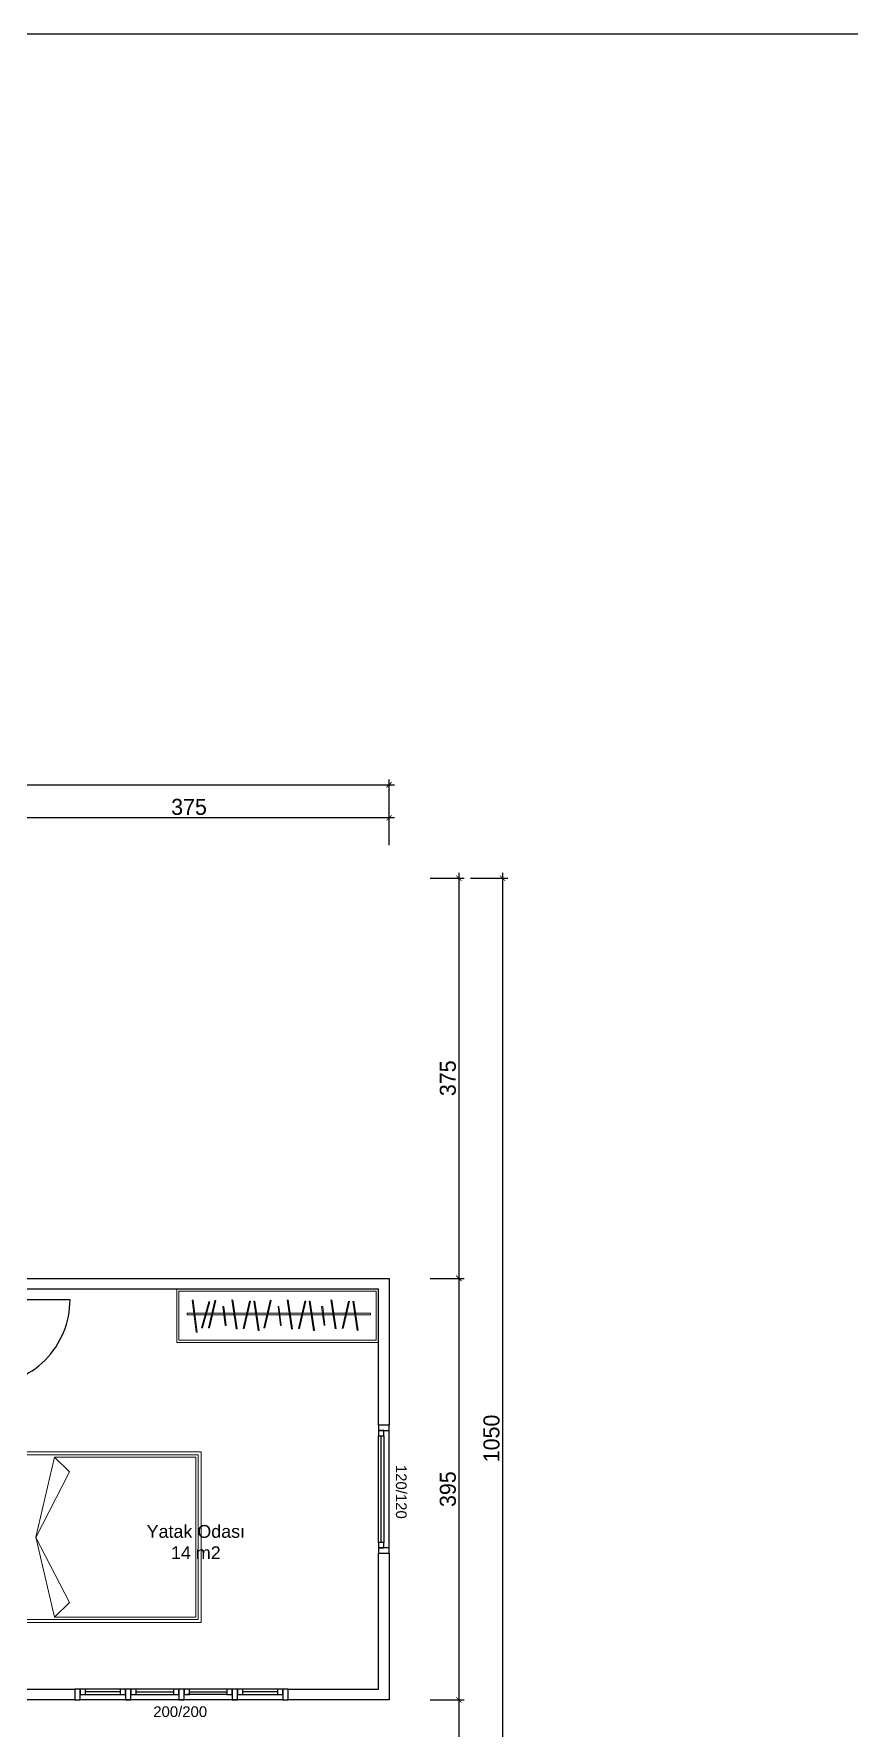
# Model space of a CAD drawing. Header units: inches. Extents: x 321 to 21697, y 7 to 6462.
# Drawn here: x 12754 to 13519, y 940 to 2529 of the extents above; entities that cross this region are included whole.
import ezdxf

# ---------------------------------------------------------------- set-up
doc = ezdxf.new("R2010")
doc.units = ezdxf.units.IN
doc.header["$MEASUREMENT"] = 0
doc.layers.add('Kapı', color=154, linetype='Continuous', true_color=0x0c4697)
doc.layers.add('Pencere', color=141, linetype='Continuous')
doc.layers.add('tefris', color=8, linetype='Continuous', lineweight=5)
doc.styles.add('DIŞ ÖLÇÜ', font='FRAMDCN.TTF', dxfattribs={"height": 15})
doc.styles.get("Standard").update_dxf_attribs({"font": 'arial.ttf'})
doc.dimstyles.new('YAZI STİLİ', dxfattribs={"dimscale": 0.5, "dimtxt": 15, "dimasz": 10, "dimexe": 10, "dimexo": 10, "dimgap": 5, "dimtad": 1, "dimdec": 0, "dimtxsty": 'DIŞ ÖLÇÜ', "dimblk": 'ARCHTICK', "dimcen": 2.5, "dimdle": 10, "dimadec": 0, "dimazin": 0, "dimtfac": 1, "dimtdec": 0, "dimtix": 1, "dimtmove": 0, "dimatfit": 3, "dimldrblk": 'ARCHTICK', "dimfxl": 60, "dimfxlon": 1, "dimlwd": -1, "dimlwe": -1, "dimarcsym": 0})

# ---------------------------------------------------------------- blocks, each defined once
blk = doc.blocks.new('_ArchTick')
at = {"color": 0, "linetype": 'ByBlock', "const_width": 0.15}
blk.add_lwpolyline([(-0.5, -0.5), (0.5, 0.5)], dxfattribs=at)
blk = doc.blocks.new('*D372')
at = {"color": 0, "transparency": 16777216}
for p, q in [((13125.1, 1738.4), (13156.9, 1738.4)), ((13151.9, 1743.4), (13151.9, 1358.4)), ((13125.1, 1363.4), (13156.9, 1363.4))]:
    blk.add_line(p, q, dxfattribs=at)
at = {"layer": 'Defpoints', "color": 0, "transparency": 16777216}
for p in [(13120.1, 1738.4), (13120.1, 1363.4), (13151.9, 1363.4)]:
    blk.add_point(p, dxfattribs=at)
at = {"color": 0, "transparency": 16777216, "xscale": 5, "yscale": 5, "zscale": 5}
for p, rotation in [((13151.9, 1738.4), 90), ((13151.9, 1363.4), 270)]:
    blk.add_blockref('_ArchTick', p, dxfattribs=dict(at, rotation=rotation))
at = {"color": 0, "transparency": 16777216, "insert": (13141.6, 1550.9), "char_height": 15, "attachment_point": 5, "rotation": 90, "style": 'DIŞ ÖLÇÜ'}
blk.add_mtext('375', dxfattribs=at)
blk = doc.blocks.new('*D373')
at = {"color": 0, "transparency": 16777216}
for p, q in [((13151.9, 1368.4), (13151.9, 963.4)), ((13125.1, 1363.4), (13156.9, 1363.4)), ((13125.1, 968.4), (13156.9, 968.4))]:
    blk.add_line(p, q, dxfattribs=at)
at = {"layer": 'Defpoints', "color": 0, "transparency": 16777216}
for p in [(13120.1, 1363.4), (13120.1, 968.4), (13151.9, 968.4)]:
    blk.add_point(p, dxfattribs=at)
at = {"color": 0, "transparency": 16777216, "xscale": 5, "yscale": 5, "zscale": 5}
for p, rotation in [((13151.9, 1363.4), 90), ((13151.9, 968.4), 270)]:
    blk.add_blockref('_ArchTick', p, dxfattribs=dict(at, rotation=rotation))
at = {"color": 0, "transparency": 16777216, "insert": (13141.6, 1165.9), "char_height": 15, "attachment_point": 5, "rotation": 90, "style": 'DIŞ ÖLÇÜ'}
blk.add_mtext('395', dxfattribs=at)
blk = doc.blocks.new('*D374')
at = {"color": 0, "transparency": 16777216}
for p, q in [((13162.8, 1738.4), (13197.8, 1738.4)), ((13192.8, 1743.4), (13192.8, 683.4)), ((13162.8, 688.4), (13197.8, 688.4))]:
    blk.add_line(p, q, dxfattribs=at)
at = {"layer": 'Defpoints', "color": 0, "transparency": 16777216}
for p in [(13151.9, 1738.4), (13151.9, 688.4), (13192.8, 688.4)]:
    blk.add_point(p, dxfattribs=at)
at = {"color": 0, "transparency": 16777216, "xscale": 5, "yscale": 5, "zscale": 5}
for p, rotation in [((13192.8, 1738.4), 90), ((13192.8, 688.4), 270)]:
    blk.add_blockref('_ArchTick', p, dxfattribs=dict(at, rotation=rotation))
at = {"color": 0, "transparency": 16777216, "insert": (13182.5, 1213.4), "char_height": 15, "attachment_point": 5, "rotation": 90, "style": 'DIŞ ÖLÇÜ'}
blk.add_mtext('1050', dxfattribs=at)
blk = doc.blocks.new('*D375')
at = {"color": 0, "transparency": 16777216}
for p, q in [((13151.9, 973.4), (13151.9, 838.4)), ((13125.1, 968.4), (13156.9, 968.4)), ((13125.1, 843.4), (13156.9, 843.4))]:
    blk.add_line(p, q, dxfattribs=at)
at = {"layer": 'Defpoints', "color": 0, "transparency": 16777216}
for p in [(13120.1, 968.4), (13120.1, 843.4), (13151.9, 843.4)]:
    blk.add_point(p, dxfattribs=at)
at = {"color": 0, "transparency": 16777216, "xscale": 5, "yscale": 5, "zscale": 5}
for p, rotation in [((13151.9, 968.4), 90), ((13151.9, 843.4), 270)]:
    blk.add_blockref('_ArchTick', p, dxfattribs=dict(at, rotation=rotation))
at = {"color": 0, "transparency": 16777216, "insert": (13141.6, 905.9), "char_height": 15, "attachment_point": 5, "rotation": 90, "style": 'DIŞ ÖLÇÜ'}
blk.add_mtext('125', dxfattribs=at)
blk = doc.blocks.new('*D376')
at = {"color": 0, "transparency": 16777216}
for p, q in [((12711.5, 1769.4), (12711.5, 1799.9)), ((13086.5, 1769.4), (13086.5, 1799.9)), ((13091.5, 1794.9), (12706.5, 1794.9))]:
    blk.add_line(p, q, dxfattribs=at)
at = {"layer": 'Defpoints', "color": 0, "transparency": 16777216}
for p in [(12711.5, 1794.9), (12711.5, 1764.4), (13086.5, 1764.4)]:
    blk.add_point(p, dxfattribs=at)
at = {"color": 0, "transparency": 16777216, "xscale": 5, "yscale": 5, "zscale": 5, "rotation": 180}
blk.add_blockref('_ArchTick', (12711.5, 1794.9), dxfattribs=at)
at = {"color": 0, "transparency": 16777216, "xscale": 5, "yscale": 5, "zscale": 5}
blk.add_blockref('_ArchTick', (13086.5, 1794.9), dxfattribs=at)
at = {"color": 0, "transparency": 16777216, "insert": (12899, 1805.1), "char_height": 15, "attachment_point": 5, "style": 'DIŞ ÖLÇÜ'}
blk.add_mtext('375', dxfattribs=at)
blk = doc.blocks.new('*D389')
at = {"color": 0, "transparency": 16777216}
for p, q in [((11690.5, 1799.9), (11690.5, 1830.9)), ((13086.5, 1799.9), (13086.5, 1830.9)), ((11685.5, 1825.9), (13091.5, 1825.9))]:
    blk.add_line(p, q, dxfattribs=at)
at = {"layer": 'Defpoints', "color": 0, "transparency": 16777216}
for p in [(13086.5, 1825.9), (11690.5, 1794.9), (13086.5, 1794.9)]:
    blk.add_point(p, dxfattribs=at)
at = {"color": 0, "transparency": 16777216, "xscale": 5, "yscale": 5, "zscale": 5, "rotation": 180}
blk.add_blockref('_ArchTick', (11690.5, 1825.9), dxfattribs=at)
at = {"color": 0, "transparency": 16777216, "xscale": 5, "yscale": 5, "zscale": 5}
blk.add_blockref('_ArchTick', (13086.5, 1825.9), dxfattribs=at)
at = {"color": 0, "transparency": 16777216, "insert": (12388.5, 1836.2), "char_height": 15, "attachment_point": 5, "style": 'DIŞ ÖLÇÜ'}
blk.add_mtext('1396', dxfattribs=at)
blk = doc.blocks.new('YJUJU')
at = {"layer": 'tefris', "lineweight": 0}
for p, q in [((47502, 13246.9), (47529.2, 13250.9)), ((47502, 13246), (47529.3, 13250)), ((47502, 13242.9), (47527.6, 13237)), ((47502, 13242), (47527.6, 13236)), ((47500.6, 13226.4), (47527.9, 13230.4)), ((47500.6, 13225.4), (47527.9, 13229.4)), ((47502, 13206), (47529.2, 13210)), ((47502, 13205.1), (47529.3, 13209.1)), ((47506.9, 13217.8), (47524.7, 13219.9)), ((47506.9, 13216.8), (47524.7, 13219)), ((47502, 13202), (47527.6, 13196)), ((47502, 13201.1), (47527.6, 13195.1)), ((47500.6, 13185.4), (47527.9, 13189.4)), ((47500.6, 13184.5), (47527.9, 13188.5)), ((47506.9, 13176.8), (47524.7, 13179)), ((47506.9, 13175.9), (47524.7, 13178.1)), ((47501.2, 13169.5), (47526.9, 13163.5)), ((47501.2, 13168.5), (47526.9, 13162.6)), ((47502, 13154.2), (47529.3, 13158.2)), ((47502, 13153.3), (47529.3, 13157.3)), ((47502, 13150.2), (47527.6, 13144.2)), ((47502, 13149.3), (47527.6, 13143.3)), ((47500.6, 13133.6), (47527.9, 13137.6)), ((47500.6, 13132.7), (47527.9, 13136.7)), ((47501.2, 13117.7), (47526.9, 13111.7)), ((47501.2, 13116.8), (47526.9, 13110.8)), ((47502.6, 13112), (47526.7, 13105.1)), ((47506.9, 13125), (47524.7, 13127.2)), ((47506.9, 13124.1), (47524.7, 13126.3)), ((47500.8, 13096.3), (47531, 13100)), ((47500.8, 13095.4), (47531, 13099.1)), ((47502.6, 13111.1), (47526.7, 13104.2))]:
    blk.add_line(p, q, dxfattribs=at)
at = {"layer": 'tefris', "lineweight": 0, "ltscale": 50}
for p, q in [((47506.9, 13216.8), (47506.9, 13217.8)), ((47529.3, 13209.1), (47529.2, 13210)), ((47502, 13205.1), (47502, 13206)), ((47502, 13201.1), (47502, 13202)), ((47527.6, 13195.1), (47527.6, 13196)), ((47506.9, 13175.9), (47506.9, 13176.8)), ((47524.7, 13178.1), (47524.6, 13179)), ((47527.9, 13188.5), (47527.8, 13189.4)), ((47501.2, 13168.5), (47501.2, 13169.5)), ((47526.9, 13162.6), (47526.9, 13163.5)), ((47502, 13153.3), (47502, 13154.2)), ((47502, 13149.3), (47502, 13150.2)), ((47527.6, 13143.3), (47527.6, 13144.2)), ((47529.3, 13157.3), (47529.3, 13158.2)), ((47527.9, 13136.7), (47527.9, 13137.6)), ((47501.2, 13116.8), (47501.2, 13117.7)), ((47502.6, 13111.1), (47502.6, 13112)), ((47506.9, 13124.1), (47506.8, 13125)), ((47524.7, 13126.3), (47524.7, 13127.2)), ((47500.8, 13095.4), (47500.8, 13096.3)), ((47526.7, 13104.2), (47526.7, 13105.1)), ((47526.9, 13110.8), (47526.9, 13111.7)), ((47531, 13099.1), (47530.9, 13100))]:
    blk.add_line(p, q, dxfattribs=at)
at = {"layer": 'tefris'}
for p, q in [((47513.2, 13217.6), (47513.2, 13207.6)), ((47514.7, 13207.8), (47514.7, 13217.8))]:
    blk.add_line(p, q, dxfattribs=at)
for points in [[(47490.5, 13270), (47490.5, 13081), (47540.5, 13081), (47540.5, 13270)], [(47492.5, 13268), (47492.5, 13083), (47538.5, 13083), (47538.5, 13268)]]:
    blk.add_lwpolyline(points, close=True, dxfattribs=at)
at = {"layer": 'tefris', "lineweight": 0}
for points in [[(47514.7, 13243.6), (47514.7, 13262.5), (47513.2, 13262.5), (47513.2, 13243.3)], [(47513.2, 13247.6), (47513.2, 13240.3)], [(47513.2, 13239.4), (47513.2, 13228.2)], [(47514.7, 13240), (47514.7, 13247.9)], [(47513.2, 13227.3), (47513.2, 13218.5)], [(47514.7, 13228.4), (47514.7, 13239.1)], [(47514.7, 13218.7), (47514.7, 13227.5)], [(47513.2, 13206.7), (47513.2, 13199.4)], [(47513.2, 13198.5), (47513.2, 13187.3)], [(47514.7, 13199), (47514.7, 13206.9)], [(47514.7, 13187.5), (47514.7, 13198.1)], [(47513.2, 13186.3), (47513.2, 13177.6)], [(47513.2, 13176.7), (47513.2, 13166.7)], [(47514.7, 13177.8), (47514.7, 13186.6)], [(47514.7, 13166.3), (47514.7, 13176.8)], [(47513.2, 13165.8), (47513.2, 13155.8)], [(47514.7, 13156.1), (47514.7, 13165.4)], [(47513.2, 13154.9), (47513.2, 13147.6)], [(47513.2, 13146.7), (47513.2, 13135.5)], [(47514.7, 13147.3), (47514.7, 13155.1)], [(47514.7, 13135.7), (47514.7, 13146.3)], [(47513.2, 13134.6), (47513.2, 13125.8)], [(47514.7, 13126), (47514.7, 13134.8)], [(47513.2, 13124.9), (47513.2, 13114.9)], [(47513.2, 13114), (47513.2, 13109)], [(47514.7, 13114.5), (47514.7, 13125.1)], [(47514.7, 13108.5), (47514.7, 13113.6)], [(47513.2, 13108.1), (47513.2, 13097.9)], [(47513.2, 13096.9), (47513.2, 13090.7), (47514.7, 13090.7), (47514.7, 13097.1)], [(47514.7, 13098), (47514.7, 13107.6)]]:
    blk.add_lwpolyline(points, dxfattribs=at)

msp = doc.modelspace()

# ---------------------------------------------------------------- linework, layer by layer
at = {"lineweight": 25}
for p, q in [((13076.5, 1353.4), (12707.5, 1353.4)), ((12711.5, 1363.4), (13086.5, 1363.4)), ((13076.5, 1225.9), (13076.5, 1353.4)), ((13086.5, 1363.4), (13086.5, 1225.9)), ((13086.5, 1225.9), (13076.5, 1225.9)), ((13076.5, 978.4), (13076.5, 1105.9)), ((13076.5, 1105.9), (13086.5, 1105.9)), ((13086.5, 1105.9), (13086.5, 968.4)), ((12707.5, 978.4), (12792, 978.4)), ((12792, 978.4), (12792, 968.4)), ((12992, 968.4), (12992, 978.4)), ((12992, 978.4), (13076.5, 978.4)), ((12792, 968.4), (12711.5, 968.4)), ((13086.5, 968.4), (12992, 968.4))]:
    msp.add_line(p, q, dxfattribs=at)
msp.add_lwpolyline([(11008.9, 2529.5), (13680.8, 2529.5), (13680.8, 7), (11008.9, 7)], close=True)
at = {"layer": 'Kapı'}
msp.add_lwpolyline([(12707.5, 1263.4, 0.414214), (12787.5, 1343.4), (12707.5, 1343.4)], format="xyb", dxfattribs=at)
at = {"layer": 'Pencere'}
for p, q in [((13076.5, 1115.9), (13076.5, 1215.9)), ((13079, 1115.9), (13079, 1215.9)), ((13081.5, 1215.9), (13081.5, 1115.9)), ((13086.5, 1110.9), (13086.5, 1220.9)), ((12987, 978.4), (12797, 978.4)), ((12834.5, 975.9), (12802, 975.9)), ((12802, 973.4), (12834.5, 973.4)), ((12849.5, 975.9), (12884.5, 975.9)), ((12849.5, 973.4), (12887, 973.4)), ((12934.5, 973.4), (12897, 973.4)), ((12899.5, 975.9), (12934.5, 975.9)), ((12982, 975.9), (12949.5, 975.9)), ((12949.5, 973.4), (12982, 973.4)), ((12987, 968.4), (12797, 968.4))]:
    msp.add_line(p, q, dxfattribs=at)
for points in [[(13086.5, 1220.9), (13086.5, 1225.9), (13076.5, 1225.9), (13076.5, 1220.9), (13086.5, 1220.9)], [(13076.5, 1215.9), (13081.5, 1215.9), (13081.5, 1220.9), (13076.5, 1220.9), (13076.5, 1215.9)], [(13076.5, 1110.9), (13081.5, 1110.9), (13081.5, 1115.9), (13076.5, 1115.9), (13076.5, 1110.9)], [(13086.5, 1105.9), (13086.5, 1110.9), (13076.5, 1110.9), (13076.5, 1105.9), (13086.5, 1105.9)], [(12797, 978.4), (12792, 978.4), (12792, 968.4), (12797, 968.4), (12797, 978.4)], [(12802, 973.4), (12802, 978.4), (12797, 978.4), (12797, 973.4), (12802, 973.4)], [(12839.5, 973.4), (12839.5, 978.4), (12834.5, 978.4), (12834.5, 973.4), (12839.5, 973.4)], [(12844.5, 978.4), (12839.5, 978.4), (12839.5, 968.4), (12844.5, 968.4), (12844.5, 978.4)], [(12849.5, 973.4), (12849.5, 978.4), (12844.5, 978.4), (12844.5, 973.4), (12849.5, 973.4)], [(12889.5, 973.4), (12889.5, 978.4), (12884.5, 978.4), (12884.5, 973.4), (12889.5, 973.4)], [(12894.5, 978.4), (12889.5, 978.4), (12889.5, 968.4), (12894.5, 968.4), (12894.5, 978.4)], [(12899.5, 973.4), (12899.5, 978.4), (12894.5, 978.4), (12894.5, 973.4), (12899.5, 973.4)], [(12939.5, 973.4), (12939.5, 978.4), (12934.5, 978.4), (12934.5, 973.4), (12939.5, 973.4)], [(12944.5, 978.4), (12939.5, 978.4), (12939.5, 968.4), (12944.5, 968.4), (12944.5, 978.4)], [(12949.5, 973.4), (12949.5, 978.4), (12944.5, 978.4), (12944.5, 973.4), (12949.5, 973.4)], [(12987, 973.4), (12987, 978.4), (12982, 978.4), (12982, 973.4), (12987, 973.4)], [(12992, 978.4), (12987, 978.4), (12987, 968.4), (12992, 968.4), (12992, 978.4)]]:
    msp.add_lwpolyline(points, dxfattribs=at)
at = {"layer": 'tefris'}
for p, q in [((12772.9, 1195.9), (12755.4, 1121)), ((12772.9, 1195.9), (12786.9, 1182)), ((12905.5, 1195.9), (12772.9, 1195.9)), ((12905.5, 1045.9), (12905.5, 1195.9)), ((12786.9, 1182), (12755.5, 1120.6)), ((12755.4, 1121), (12772.9, 1045.9)), ((12755.5, 1120.6), (12786.9, 1059.8)), ((12786.9, 1059.8), (12773, 1045.9)), ((12773, 1045.9), (12905.5, 1045.9))]:
    msp.add_line(p, q, dxfattribs=at)
msp.add_lwpolyline([(12910.5, 1040.9), (12910.5, 1200.9), (12710.5, 1200.9), (12710.5, 1040.9)], close=True, dxfattribs=at)
for points in [[(12710.5, 1040.9), (12910.5, 1040.9), (12910.5, 1200.9), (12710.5, 1200.9)], [(12710.5, 1043.9), (12907.5, 1043.9), (12907.5, 1197.9), (12710.5, 1197.9)]]:
    msp.add_lwpolyline(points, dxfattribs=at)

# ---------------------------------------------------------------- block references
at = {"rotation": 270}
msp.add_blockref('YJUJU', (-193.5, 48843.9), dxfattribs=at)

# ---------------------------------------------------------------- texts
at = {"insert": (13102.9, 1243.8), "char_height": 10, "attachment_point": 1, "rotation": 270}
msp.add_mtext_dynamic_manual_height_columns('\\pxqc;120/120', width=160.844, gutter_width=12.5, heights=[0], dxfattribs=at)
at = {"attachment_point": 1}
for s, width, insert, char_height in [('\\pxqc;Yatak Odası\\P14 m2', 160.844, (12825, 1132.3), 12), ('\\pxqc;200/200', 59.239, (12861.1, 962.4), 10)]:
    msp.add_mtext_dynamic_manual_height_columns(s, width=width, gutter_width=12.5, heights=[0], dxfattribs=dict(at, insert=insert, char_height=char_height))

# ---------------------------------------------------------------- dimensions: what is measured, and where the dimension line sits
for base, p1, p2, picture, middle in [((13086.5, 1825.9), (11690.5, 1794.9), (13086.5, 1794.9), '*D389', (12388.5, 1836.2)), ((12711.5, 1794.9), (13086.5, 1764.4), (12711.5, 1764.4), '*D376', (12899, 1805.1))]:
    dim = msp.add_linear_dim(base=base, p1=p1, p2=p2, dimstyle='YAZI STİLİ')
    dim.commit()
    dim.dimension.update_dxf_attribs({"geometry": picture, "text_midpoint": middle})
for base, p1, p2, picture, middle in [((13151.9, 1363.4), (13120.1, 1738.4), (13120.1, 1363.4), '*D372', (13141.6, 1550.9)), ((13192.8, 688.4), (13151.9, 1738.4), (13151.9, 688.4), '*D374', (13182.5, 1213.4)), ((13151.9, 968.4), (13120.1, 1363.4), (13120.1, 968.4), '*D373', (13141.6, 1165.9)), ((13151.9, 843.4), (13120.1, 968.4), (13120.1, 843.4), '*D375', (13141.6, 905.9))]:
    dim = msp.add_linear_dim(base=base, p1=p1, p2=p2, angle=90, dimstyle='YAZI STİLİ')
    dim.commit()
    dim.dimension.update_dxf_attribs({"geometry": picture, "text_midpoint": middle})

doc.saveas('drawing.dxf')
